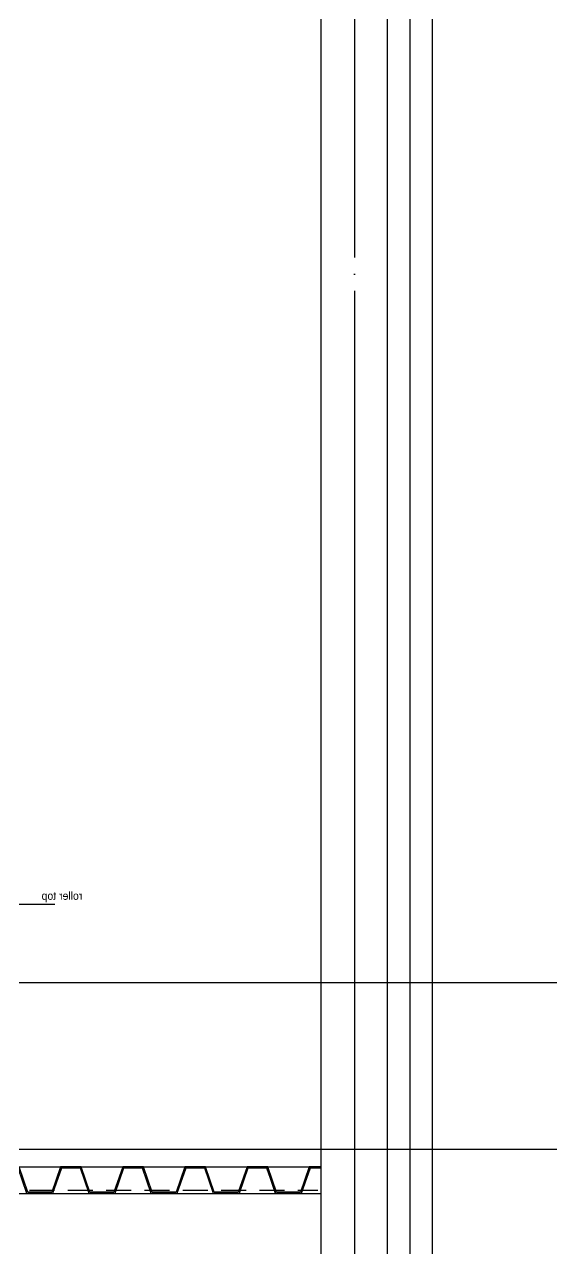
# Model space of a CAD drawing. Header units: millimetres. Extents: x 0 to 356400, y 0 to 68257.
# Drawn here: x 336453 to 338826, y 29341 to 34848 of the extents above; entities that cross this region are included whole.
import ezdxf

# ---------------------------------------------------------------- set-up
doc = ezdxf.new("R2010")
doc.units = ezdxf.units.MM
doc.header["$LTSCALE"] = 75
doc.linetypes.add('CEN', pattern=[62, 60, -1, 0, -1])
doc.linetypes.add('HID', pattern=[2.3, 1.5, -0.8])
for name, color, linetype in [('8', 8, 'Continuous'), ('A-CEN', 1, 'CEN'), ('A-SECT-DRBD', 4, 'Continuous'), ('FIN-4', 4, 'Continuous'), ('HID', 7, 'HID'), ('주단면도-1$0$A-FLOR-GW', 6, 'Continuous'), ('주단면도-1$0$A-ST-CONC', 2, 'Continuous')]:
    doc.layers.add(name, color=color, linetype=linetype)
doc.styles.add('S1', font='gulim.ttc', dxfattribs={"height": 15})
doc.styles.get("Standard").update_dxf_attribs({"font": 'arial.ttf'})

# ---------------------------------------------------------------- blocks, each defined once
blk = doc.blocks.new('G$CFADF2E56')
at = {"layer": '8'}
blk.add_line((2219.1, 1100, 0), (222.6, 1100, 0), dxfattribs=at)
at = {"layer": '8', "style": 'S1', "text_generation_flag": 4}
blk.add_text('roller top', height=36, rotation=180, dxfattribs=at).set_placement((2342.3, 1121.4, 0))
at = {"layer": '8', "text_generation_flag": 4, "flags": 1}
for tag, p, rotation in [('MATERIAL', (1084.5, 20321), 180), ('ENAME', (1084.5, 20323), 180), ('NAME', (1084.5, 20324), 180), ('SPEC', (1084.5, 20322), 180), ('NAME', (525.5, 20272), 270), ('ENAME', (526.5, 20272), 270), ('SPEC', (527.5, 20272), 270), ('MATERIAL', (528.5, 20272), 270), ('WEIGHT', (529.5, 20272), 270), ('PRICE', (530.5, 20272), 270), ('MAKER', (531.5, 20272), 270), ('REMARK', (532.5, 20272), 270), ('USER1', (533.5, 20272), 270), ('USER2', (534.5, 20272), 270), ('USER3', (535.5, 20272), 270), ('USER4', (536.5, 20272), 270), ('USER5', (537.5, 20272), 270), ('QTY', (538.5, 20272), 270), ('REMARK', (1084.5, 20317), 180), ('WEIGHT', (1084.5, 20320), 180), ('MAKER', (1084.5, 20318), 180), ('USER4', (1084.5, 20313), 180), ('PRICE', (1084.5, 20319), 180), ('USER1', (1084.5, 20316), 180), ('USER2', (1084.5, 20315), 180), ('USER3', (1084.5, 20314), 180), ('USER5', (1084.5, 20312), 180), ('QTY', (1084.5, 20311), 180), ('MATERIAL', (504.8, 20246), 180), ('REMARK', (504.8, 20242), 180), ('WEIGHT', (504.8, 20245), 180), ('ENAME', (504.8, 20248), 180), ('MAKER', (504.8, 20243), 180), ('USER1', (504.8, 20241), 180), ('USER2', (504.8, 20240), 180), ('USER3', (504.8, 20239), 180), ('USER4', (504.8, 20238), 180), ('USER5', (504.8, 20237), 180), ('NAME', (504.8, 20249), 180), ('PRICE', (504.8, 20244), 180), ('SPEC', (504.8, 20247), 180), ('QTY', (504.8, 20236), 180), ('MATERIAL', (1084.5, 19421), 180), ('REMARK', (1084.5, 19417), 180), ('WEIGHT', (1084.5, 19420), 180), ('ENAME', (1084.5, 19423), 180), ('MAKER', (1084.5, 19418), 180), ('USER4', (1084.5, 19413), 180), ('PRICE', (1084.5, 19419), 180), ('USER1', (1084.5, 19416), 180), ('USER2', (1084.5, 19415), 180), ('USER3', (1084.5, 19414), 180), ('USER5', (1084.5, 19412), 180), ('NAME', (1084.5, 19424), 180), ('SPEC', (1084.5, 19422), 180), ('QTY', (1084.5, 19411), 180), ('MATERIAL', (504.8, 19346), 180), ('REMARK', (504.8, 19342), 180), ('WEIGHT', (504.8, 19345), 180), ('ENAME', (504.8, 19348), 180), ('MAKER', (504.8, 19343), 180), ('USER1', (504.8, 19341), 180), ('USER2', (504.8, 19340), 180), ('USER3', (504.8, 19339), 180), ('USER4', (504.8, 19338), 180), ('USER5', (504.8, 19337), 180), ('NAME', (504.8, 19349), 180), ('PRICE', (504.8, 19344), 180), ('SPEC', (504.8, 19347), 180), ('QTY', (504.8, 19336), 180), ('NAME', (525.5, 19372), 270), ('ENAME', (526.5, 19372), 270), ('SPEC', (527.5, 19372), 270), ('MATERIAL', (528.5, 19372), 270), ('WEIGHT', (529.5, 19372), 270), ('PRICE', (530.5, 19372), 270), ('MAKER', (531.5, 19372), 270), ('REMARK', (532.5, 19372), 270), ('USER1', (533.5, 19372), 270), ('USER2', (534.5, 19372), 270), ('USER3', (535.5, 19372), 270), ('USER4', (536.5, 19372), 270), ('USER5', (537.5, 19372), 270), ('QTY', (538.5, 19372), 270), ('MATERIAL', (1084.5, 18521), 180), ('REMARK', (1084.5, 18517), 180), ('WEIGHT', (1084.5, 18520), 180), ('ENAME', (1084.5, 18523), 180), ('MAKER', (1084.5, 18518), 180), ('USER4', (1084.5, 18513), 180), ('PRICE', (1084.5, 18519), 180), ('USER1', (1084.5, 18516), 180), ('USER2', (1084.5, 18515), 180), ('USER3', (1084.5, 18514), 180), ('USER5', (1084.5, 18512), 180), ('NAME', (1084.5, 18524), 180), ('SPEC', (1084.5, 18522), 180), ('QTY', (1084.5, 18511), 180), ('NAME', (504.8, 18449), 180), ('NAME', (525.5, 18472), 270), ('ENAME', (526.5, 18472), 270), ('SPEC', (527.5, 18472), 270), ('MATERIAL', (528.5, 18472), 270), ('WEIGHT', (529.5, 18472), 270), ('PRICE', (530.5, 18472), 270), ('MAKER', (531.5, 18472), 270), ('REMARK', (532.5, 18472), 270), ('USER1', (533.5, 18472), 270), ('USER2', (534.5, 18472), 270), ('USER3', (535.5, 18472), 270), ('USER4', (536.5, 18472), 270), ('USER5', (537.5, 18472), 270), ('QTY', (538.5, 18472), 270), ('MATERIAL', (504.8, 18446), 180), ('REMARK', (504.8, 18442), 180), ('WEIGHT', (504.8, 18445), 180), ('ENAME', (504.8, 18448), 180), ('MAKER', (504.8, 18443), 180), ('USER1', (504.8, 18441), 180), ('USER2', (504.8, 18440), 180), ('USER3', (504.8, 18439), 180), ('USER4', (504.8, 18438), 180), ('USER5', (504.8, 18437), 180), ('PRICE', (504.8, 18444), 180), ('SPEC', (504.8, 18447), 180), ('QTY', (504.8, 18436), 180), ('ENAME', (1084.5, 17623), 180), ('NAME', (1084.5, 17624), 180), ('NAME', (525.5, 17572), 270), ('ENAME', (526.5, 17572), 270), ('SPEC', (527.5, 17572), 270), ('MATERIAL', (528.5, 17572), 270), ('WEIGHT', (529.5, 17572), 270), ('PRICE', (530.5, 17572), 270), ('MAKER', (531.5, 17572), 270), ('REMARK', (532.5, 17572), 270), ('USER1', (533.5, 17572), 270), ('USER2', (534.5, 17572), 270), ('USER3', (535.5, 17572), 270), ('USER4', (536.5, 17572), 270), ('USER5', (537.5, 17572), 270), ('QTY', (538.5, 17572), 270), ('MATERIAL', (1084.5, 17621), 180), ('REMARK', (1084.5, 17617), 180), ('WEIGHT', (1084.5, 17620), 180), ('MAKER', (1084.5, 17618), 180), ('USER4', (1084.5, 17613), 180), ('PRICE', (1084.5, 17619), 180), ('USER1', (1084.5, 17616), 180), ('USER2', (1084.5, 17615), 180), ('USER3', (1084.5, 17614), 180), ('USER5', (1084.5, 17612), 180), ('SPEC', (1084.5, 17622), 180), ('QTY', (1084.5, 17611), 180), ('MATERIAL', (504.8, 17546), 180), ('REMARK', (504.8, 17542), 180), ('WEIGHT', (504.8, 17545), 180), ('ENAME', (504.8, 17548), 180), ('MAKER', (504.8, 17543), 180), ('USER1', (504.8, 17541), 180), ('USER2', (504.8, 17540), 180), ('USER3', (504.8, 17539), 180), ('USER4', (504.8, 17538), 180), ('USER5', (504.8, 17537), 180), ('NAME', (504.8, 17549), 180), ('PRICE', (504.8, 17544), 180), ('SPEC', (504.8, 17547), 180), ('QTY', (504.8, 17536), 180), ('MATERIAL', (1084.5, 16721), 180), ('REMARK', (1084.5, 16717), 180), ('WEIGHT', (1084.5, 16720), 180), ('ENAME', (1084.5, 16723), 180), ('MAKER', (1084.5, 16718), 180), ('USER4', (1084.5, 16713), 180), ('PRICE', (1084.5, 16719), 180), ('USER1', (1084.5, 16716), 180), ('USER2', (1084.5, 16715), 180), ('USER3', (1084.5, 16714), 180), ('USER5', (1084.5, 16712), 180), ('NAME', (1084.5, 16724), 180), ('SPEC', (1084.5, 16722), 180), ('QTY', (1084.5, 16711), 180), ('MATERIAL', (504.8, 16646), 180), ('REMARK', (504.8, 16642), 180), ('WEIGHT', (504.8, 16645), 180), ('ENAME', (504.8, 16648), 180), ('MAKER', (504.8, 16643), 180), ('USER1', (504.8, 16641), 180), ('USER2', (504.8, 16640), 180), ('USER3', (504.8, 16639), 180), ('USER4', (504.8, 16638), 180), ('USER5', (504.8, 16637), 180), ('NAME', (504.8, 16649), 180), ('PRICE', (504.8, 16644), 180), ('SPEC', (504.8, 16647), 180), ('QTY', (504.8, 16636), 180), ('NAME', (525.5, 16672), 270), ('ENAME', (526.5, 16672), 270), ('SPEC', (527.5, 16672), 270), ('MATERIAL', (528.5, 16672), 270), ('WEIGHT', (529.5, 16672), 270), ('PRICE', (530.5, 16672), 270), ('MAKER', (531.5, 16672), 270), ('REMARK', (532.5, 16672), 270), ('USER1', (533.5, 16672), 270), ('USER2', (534.5, 16672), 270), ('USER3', (535.5, 16672), 270), ('USER4', (536.5, 16672), 270), ('USER5', (537.5, 16672), 270), ('QTY', (538.5, 16672), 270), ('MATERIAL', (1084.5, 15821), 180), ('REMARK', (1084.5, 15817), 180), ('WEIGHT', (1084.5, 15820), 180), ('ENAME', (1084.5, 15823), 180), ('MAKER', (1084.5, 15818), 180), ('USER4', (1084.5, 15813), 180), ('PRICE', (1084.5, 15819), 180), ('USER1', (1084.5, 15816), 180), ('USER2', (1084.5, 15815), 180), ('USER3', (1084.5, 15814), 180), ('USER5', (1084.5, 15812), 180), ('NAME', (1084.5, 15824), 180), ('SPEC', (1084.5, 15822), 180), ('QTY', (1084.5, 15811), 180), ('NAME', (525.5, 15772), 270), ('ENAME', (526.5, 15772), 270), ('SPEC', (527.5, 15772), 270), ('MATERIAL', (528.5, 15772), 270), ('WEIGHT', (529.5, 15772), 270), ('PRICE', (530.5, 15772), 270), ('MAKER', (531.5, 15772), 270), ('REMARK', (532.5, 15772), 270), ('USER1', (533.5, 15772), 270), ('USER2', (534.5, 15772), 270), ('USER3', (535.5, 15772), 270), ('USER4', (536.5, 15772), 270), ('USER5', (537.5, 15772), 270), ('QTY', (538.5, 15772), 270), ('MATERIAL', (504.8, 15746), 180), ('REMARK', (504.8, 15742), 180), ('WEIGHT', (504.8, 15745), 180), ('ENAME', (504.8, 15748), 180), ('MAKER', (504.8, 15743), 180), ('USER1', (504.8, 15741), 180), ('USER2', (504.8, 15740), 180), ('USER3', (504.8, 15739), 180), ('USER4', (504.8, 15738), 180), ('USER5', (504.8, 15737), 180), ('NAME', (504.8, 15749), 180), ('PRICE', (504.8, 15744), 180), ('SPEC', (504.8, 15747), 180), ('QTY', (504.8, 15736), 180), ('NAME', (1084.5, 14924), 180), ('NAME', (525.5, 14872), 270), ('ENAME', (526.5, 14872), 270), ('SPEC', (527.5, 14872), 270), ('MATERIAL', (528.5, 14872), 270), ('WEIGHT', (529.5, 14872), 270), ('PRICE', (530.5, 14872), 270), ('MAKER', (531.5, 14872), 270), ('REMARK', (532.5, 14872), 270), ('USER1', (533.5, 14872), 270), ('USER2', (534.5, 14872), 270), ('USER3', (535.5, 14872), 270), ('USER4', (536.5, 14872), 270), ('USER5', (537.5, 14872), 270), ('QTY', (538.5, 14872), 270), ('MATERIAL', (1084.5, 14921), 180), ('REMARK', (1084.5, 14917), 180), ('WEIGHT', (1084.5, 14920), 180), ('ENAME', (1084.5, 14923), 180), ('MAKER', (1084.5, 14918), 180), ('USER4', (1084.5, 14913), 180), ('PRICE', (1084.5, 14919), 180), ('USER1', (1084.5, 14916), 180), ('USER2', (1084.5, 14915), 180), ('USER3', (1084.5, 14914), 180), ('USER5', (1084.5, 14912), 180), ('SPEC', (1084.5, 14922), 180), ('QTY', (1084.5, 14911), 180), ('MATERIAL', (504.8, 14846), 180), ('REMARK', (504.8, 14842), 180), ('WEIGHT', (504.8, 14845), 180), ('ENAME', (504.8, 14848), 180), ('MAKER', (504.8, 14843), 180), ('USER1', (504.8, 14841), 180), ('USER2', (504.8, 14840), 180), ('USER3', (504.8, 14839), 180), ('USER4', (504.8, 14838), 180), ('USER5', (504.8, 14837), 180), ('NAME', (504.8, 14849), 180), ('PRICE', (504.8, 14844), 180), ('SPEC', (504.8, 14847), 180), ('QTY', (504.8, 14836), 180), ('MATERIAL', (1084.5, 14021), 180), ('REMARK', (1084.5, 14017), 180), ('WEIGHT', (1084.5, 14020), 180), ('ENAME', (1084.5, 14023), 180), ('MAKER', (1084.5, 14018), 180), ('USER4', (1084.5, 14013), 180), ('PRICE', (1084.5, 14019), 180), ('USER1', (1084.5, 14016), 180), ('USER2', (1084.5, 14015), 180), ('USER3', (1084.5, 14014), 180), ('USER5', (1084.5, 14012), 180), ('NAME', (1084.5, 14024), 180), ('SPEC', (1084.5, 14022), 180), ('QTY', (1084.5, 14011), 180), ('MATERIAL', (504.8, 13946), 180), ('REMARK', (504.8, 13942), 180), ('WEIGHT', (504.8, 13945), 180), ('ENAME', (504.8, 13948), 180), ('MAKER', (504.8, 13943), 180), ('USER1', (504.8, 13941), 180), ('USER2', (504.8, 13940), 180), ('USER3', (504.8, 13939), 180), ('USER4', (504.8, 13938), 180), ('USER5', (504.8, 13937), 180), ('NAME', (504.8, 13949), 180), ('PRICE', (504.8, 13944), 180), ('SPEC', (504.8, 13947), 180), ('QTY', (504.8, 13936), 180), ('NAME', (525.5, 13972), 270), ('ENAME', (526.5, 13972), 270), ('SPEC', (527.5, 13972), 270), ('MATERIAL', (528.5, 13972), 270), ('WEIGHT', (529.5, 13972), 270), ('PRICE', (530.5, 13972), 270), ('MAKER', (531.5, 13972), 270), ('REMARK', (532.5, 13972), 270), ('USER1', (533.5, 13972), 270), ('USER2', (534.5, 13972), 270), ('USER3', (535.5, 13972), 270), ('USER4', (536.5, 13972), 270), ('USER5', (537.5, 13972), 270), ('QTY', (538.5, 13972), 270), ('MATERIAL', (1084.5, 12321), 180), ('REMARK', (1084.5, 12317), 180), ('WEIGHT', (1084.5, 12320), 180), ('ENAME', (1084.5, 12323), 180), ('MAKER', (1084.5, 12318), 180), ('USER4', (1084.5, 12313), 180), ('PRICE', (1084.5, 12319), 180), ('USER1', (1084.5, 12316), 180), ('USER2', (1084.5, 12315), 180), ('USER3', (1084.5, 12314), 180), ('USER5', (1084.5, 12312), 180), ('NAME', (1084.5, 12324), 180), ('SPEC', (1084.5, 12322), 180), ('QTY', (1084.5, 12311), 180), ('MATERIAL', (504.8, 12246), 180), ('REMARK', (504.8, 12242), 180), ('WEIGHT', (504.8, 12245), 180), ('ENAME', (504.8, 12248), 180), ('MAKER', (504.8, 12243), 180), ('USER1', (504.8, 12241), 180), ('USER2', (504.8, 12240), 180), ('USER3', (504.8, 12239), 180), ('USER4', (504.8, 12238), 180), ('USER5', (504.8, 12237), 180), ('NAME', (504.8, 12249), 180), ('PRICE', (504.8, 12244), 180), ('SPEC', (504.8, 12247), 180), ('QTY', (504.8, 12236), 180), ('NAME', (525.5, 12272), 270), ('ENAME', (526.5, 12272), 270), ('SPEC', (527.5, 12272), 270), ('MATERIAL', (528.5, 12272), 270), ('WEIGHT', (529.5, 12272), 270), ('PRICE', (530.5, 12272), 270), ('MAKER', (531.5, 12272), 270), ('REMARK', (532.5, 12272), 270), ('USER1', (533.5, 12272), 270), ('USER2', (534.5, 12272), 270), ('USER3', (535.5, 12272), 270), ('USER4', (536.5, 12272), 270), ('USER5', (537.5, 12272), 270), ('QTY', (538.5, 12272), 270), ('MATERIAL', (1084.5, 10621), 180), ('REMARK', (1084.5, 10617), 180), ('WEIGHT', (1084.5, 10620), 180), ('ENAME', (1084.5, 10623), 180), ('MAKER', (1084.5, 10618), 180), ('USER4', (1084.5, 10613), 180), ('PRICE', (1084.5, 10619), 180), ('USER1', (1084.5, 10616), 180), ('USER2', (1084.5, 10615), 180), ('USER3', (1084.5, 10614), 180), ('USER5', (1084.5, 10612), 180), ('NAME', (1084.5, 10624), 180), ('SPEC', (1084.5, 10622), 180), ('QTY', (1084.5, 10611), 180), ('MATERIAL', (504.8, 10546), 180), ('REMARK', (504.8, 10542), 180), ('WEIGHT', (504.8, 10545), 180), ('ENAME', (504.8, 10548), 180), ('MAKER', (504.8, 10543), 180), ('USER1', (504.8, 10541), 180), ('USER2', (504.8, 10540), 180), ('USER3', (504.8, 10539), 180), ('USER4', (504.8, 10538), 180), ('USER5', (504.8, 10537), 180), ('NAME', (504.8, 10549), 180), ('PRICE', (504.8, 10544), 180), ('SPEC', (504.8, 10547), 180), ('QTY', (504.8, 10536), 180), ('NAME', (525.5, 10572), 270), ('ENAME', (526.5, 10572), 270), ('SPEC', (527.5, 10572), 270), ('MATERIAL', (528.5, 10572), 270), ('WEIGHT', (529.5, 10572), 270), ('PRICE', (530.5, 10572), 270), ('MAKER', (531.5, 10572), 270), ('REMARK', (532.5, 10572), 270), ('USER1', (533.5, 10572), 270), ('USER2', (534.5, 10572), 270), ('USER3', (535.5, 10572), 270), ('USER4', (536.5, 10572), 270), ('USER5', (537.5, 10572), 270), ('QTY', (538.5, 10572), 270), ('ENAME', (1084.5, 8923), 180), ('NAME', (1084.5, 8924), 180), ('SPEC', (1084.5, 8922), 180), ('NAME', (525.5, 8872), 270), ('ENAME', (526.5, 8872), 270), ('SPEC', (527.5, 8872), 270), ('MATERIAL', (528.5, 8872), 270), ('WEIGHT', (529.5, 8872), 270), ('PRICE', (530.5, 8872), 270), ('MAKER', (531.5, 8872), 270), ('REMARK', (532.5, 8872), 270), ('USER1', (533.5, 8872), 270), ('USER2', (534.5, 8872), 270), ('USER3', (535.5, 8872), 270), ('USER4', (536.5, 8872), 270), ('USER5', (537.5, 8872), 270), ('QTY', (538.5, 8872), 270), ('MATERIAL', (1084.5, 8921), 180), ('REMARK', (1084.5, 8917), 180), ('WEIGHT', (1084.5, 8920), 180), ('MAKER', (1084.5, 8918), 180), ('USER4', (1084.5, 8913), 180), ('PRICE', (1084.5, 8919), 180), ('USER1', (1084.5, 8916), 180), ('USER2', (1084.5, 8915), 180), ('USER3', (1084.5, 8914), 180), ('USER5', (1084.5, 8912), 180), ('QTY', (1084.5, 8911), 180), ('MATERIAL', (504.8, 8846), 180), ('REMARK', (504.8, 8842), 180), ('WEIGHT', (504.8, 8845), 180), ('ENAME', (504.8, 8848), 180), ('MAKER', (504.8, 8843), 180), ('USER1', (504.8, 8841), 180), ('USER2', (504.8, 8840), 180), ('USER3', (504.8, 8839), 180), ('USER4', (504.8, 8838), 180), ('USER5', (504.8, 8837), 180), ('NAME', (504.8, 8849), 180), ('PRICE', (504.8, 8844), 180), ('SPEC', (504.8, 8847), 180), ('QTY', (504.8, 8836), 180), ('MATERIAL', (1084.5, 7221), 180), ('REMARK', (1084.5, 7217), 180), ('WEIGHT', (1084.5, 7220), 180), ('ENAME', (1084.5, 7223), 180), ('MAKER', (1084.5, 7218), 180), ('PRICE', (1084.5, 7219), 180), ('USER1', (1084.5, 7216), 180), ('USER2', (1084.5, 7215), 180), ('USER3', (1084.5, 7214), 180), ('NAME', (1084.5, 7224), 180), ('SPEC', (1084.5, 7222), 180), ('NAME', (525.5, 7172), 270), ('ENAME', (526.5, 7172), 270), ('SPEC', (527.5, 7172), 270), ('MATERIAL', (528.5, 7172), 270), ('WEIGHT', (529.5, 7172), 270), ('PRICE', (530.5, 7172), 270), ('MAKER', (531.5, 7172), 270), ('REMARK', (532.5, 7172), 270), ('USER1', (533.5, 7172), 270), ('USER2', (534.5, 7172), 270), ('USER3', (535.5, 7172), 270), ('USER4', (536.5, 7172), 270), ('USER5', (537.5, 7172), 270), ('QTY', (538.5, 7172), 270), ('USER4', (1084.5, 7213), 180), ('USER5', (1084.5, 7212), 180), ('QTY', (1084.5, 7211), 180), ('MATERIAL', (504.8, 7146), 180), ('REMARK', (504.8, 7142), 180), ('WEIGHT', (504.8, 7145), 180), ('ENAME', (504.8, 7148), 180), ('MAKER', (504.8, 7143), 180), ('USER1', (504.8, 7141), 180), ('USER2', (504.8, 7140), 180), ('USER3', (504.8, 7139), 180), ('USER4', (504.8, 7138), 180), ('USER5', (504.8, 7137), 180), ('NAME', (504.8, 7149), 180), ('PRICE', (504.8, 7144), 180), ('SPEC', (504.8, 7147), 180), ('QTY', (504.8, 7136), 180), ('MATERIAL', (1084.5, 5521), 180), ('REMARK', (1084.5, 5517), 180), ('WEIGHT', (1084.5, 5520), 180), ('ENAME', (1084.5, 5523), 180), ('MAKER', (1084.5, 5518), 180), ('USER4', (1084.5, 5513), 180), ('PRICE', (1084.5, 5519), 180), ('USER1', (1084.5, 5516), 180), ('USER2', (1084.5, 5515), 180), ('USER3', (1084.5, 5514), 180), ('USER5', (1084.5, 5512), 180), ('NAME', (1084.5, 5524), 180), ('SPEC', (1084.5, 5522), 180), ('QTY', (1084.5, 5511), 180), ('NAME', (525.5, 5472), 270), ('ENAME', (526.5, 5472), 270), ('SPEC', (527.5, 5472), 270), ('MATERIAL', (528.5, 5472), 270), ('WEIGHT', (529.5, 5472), 270), ('PRICE', (530.5, 5472), 270), ('MAKER', (531.5, 5472), 270), ('REMARK', (532.5, 5472), 270), ('USER1', (533.5, 5472), 270), ('USER2', (534.5, 5472), 270), ('USER3', (535.5, 5472), 270), ('USER4', (536.5, 5472), 270), ('USER5', (537.5, 5472), 270), ('QTY', (538.5, 5472), 270), ('MATERIAL', (504.8, 5446), 180), ('REMARK', (504.8, 5442), 180), ('WEIGHT', (504.8, 5445), 180), ('ENAME', (504.8, 5448), 180), ('MAKER', (504.8, 5443), 180), ('USER1', (504.8, 5441), 180), ('USER2', (504.8, 5440), 180), ('USER3', (504.8, 5439), 180), ('USER4', (504.8, 5438), 180), ('USER5', (504.8, 5437), 180), ('NAME', (504.8, 5449), 180), ('PRICE', (504.8, 5444), 180), ('SPEC', (504.8, 5447), 180), ('QTY', (504.8, 5436), 180), ('MATERIAL', (1084.5, 3821), 180), ('REMARK', (1084.5, 3817), 180), ('WEIGHT', (1084.5, 3820), 180), ('ENAME', (1084.5, 3823), 180), ('MAKER', (1084.5, 3818), 180), ('USER4', (1084.5, 3813), 180), ('PRICE', (1084.5, 3819), 180), ('USER1', (1084.5, 3816), 180), ('USER2', (1084.5, 3815), 180), ('USER3', (1084.5, 3814), 180), ('USER5', (1084.5, 3812), 180), ('NAME', (1084.5, 3824), 180), ('SPEC', (1084.5, 3822), 180), ('QTY', (1084.5, 3811), 180), ('MATERIAL', (504.8, 3746), 180), ('WEIGHT', (504.8, 3745), 180), ('ENAME', (504.8, 3748), 180), ('NAME', (504.8, 3749), 180), ('SPEC', (504.8, 3747), 180), ('NAME', (525.5, 3772), 270), ('ENAME', (526.5, 3772), 270), ('SPEC', (527.5, 3772), 270), ('MATERIAL', (528.5, 3772), 270), ('WEIGHT', (529.5, 3772), 270), ('PRICE', (530.5, 3772), 270), ('MAKER', (531.5, 3772), 270), ('REMARK', (532.5, 3772), 270), ('USER1', (533.5, 3772), 270), ('USER2', (534.5, 3772), 270), ('USER3', (535.5, 3772), 270), ('USER4', (536.5, 3772), 270), ('USER5', (537.5, 3772), 270), ('QTY', (538.5, 3772), 270), ('REMARK', (504.8, 3742), 180), ('MAKER', (504.8, 3743), 180), ('USER1', (504.8, 3741), 180), ('USER2', (504.8, 3740), 180), ('USER3', (504.8, 3739), 180), ('USER4', (504.8, 3738), 180), ('USER5', (504.8, 3737), 180), ('PRICE', (504.8, 3744), 180), ('QTY', (504.8, 3736), 180), ('MATERIAL', (1084.5, 2121), 180), ('REMARK', (1084.5, 2117), 180), ('WEIGHT', (1084.5, 2120), 180), ('ENAME', (1084.5, 2123), 180), ('MAKER', (1084.5, 2118), 180), ('USER4', (1084.5, 2113), 180), ('PRICE', (1084.5, 2119), 180), ('USER1', (1084.5, 2116), 180), ('USER2', (1084.5, 2115), 180), ('USER3', (1084.5, 2114), 180), ('USER5', (1084.5, 2112), 180), ('NAME', (1084.5, 2124), 180), ('SPEC', (1084.5, 2122), 180), ('QTY', (1084.5, 2111), 180), ('MATERIAL', (504.8, 2046), 180), ('REMARK', (504.8, 2042), 180), ('WEIGHT', (504.8, 2045), 180), ('ENAME', (504.8, 2048), 180), ('MAKER', (504.8, 2043), 180), ('USER1', (504.8, 2041), 180), ('USER2', (504.8, 2040), 180), ('USER3', (504.8, 2039), 180), ('USER4', (504.8, 2038), 180), ('NAME', (504.8, 2049), 180), ('PRICE', (504.8, 2044), 180), ('SPEC', (504.8, 2047), 180), ('NAME', (525.5, 2072), 270), ('ENAME', (526.5, 2072), 270), ('SPEC', (527.5, 2072), 270), ('MATERIAL', (528.5, 2072), 270), ('WEIGHT', (529.5, 2072), 270), ('PRICE', (530.5, 2072), 270), ('MAKER', (531.5, 2072), 270), ('REMARK', (532.5, 2072), 270), ('USER1', (533.5, 2072), 270), ('USER2', (534.5, 2072), 270), ('USER3', (535.5, 2072), 270), ('USER4', (536.5, 2072), 270), ('USER5', (537.5, 2072), 270), ('QTY', (538.5, 2072), 270), ('USER5', (504.8, 2037), 180), ('QTY', (504.8, 2036), 180), ('MATERIAL', (1084.5, 421), 180), ('REMARK', (1084.5, 417), 180), ('WEIGHT', (1084.5, 420), 180), ('ENAME', (1084.5, 423), 180), ('MAKER', (1084.5, 418), 180), ('USER4', (1084.5, 413), 180), ('PRICE', (1084.5, 419), 180), ('USER1', (1084.5, 416), 180), ('USER2', (1084.5, 415), 180), ('USER3', (1084.5, 414), 180), ('USER5', (1084.5, 412), 180), ('NAME', (1084.5, 424), 180), ('SPEC', (1084.5, 422), 180), ('QTY', (1084.5, 411), 180), ('MATERIAL', (504.8, 346), 180), ('REMARK', (504.8, 342), 180), ('WEIGHT', (504.8, 345), 180), ('ENAME', (504.8, 348), 180), ('MAKER', (504.8, 343), 180), ('USER1', (504.8, 341), 180), ('USER2', (504.8, 340), 180), ('USER3', (504.8, 339), 180), ('USER4', (504.8, 338), 180), ('USER5', (504.8, 337), 180), ('NAME', (504.8, 349), 180), ('PRICE', (504.8, 344), 180), ('SPEC', (504.8, 347), 180), ('QTY', (504.8, 336), 180), ('NAME', (525.5, 372), 270), ('ENAME', (526.5, 372), 270), ('SPEC', (527.5, 372), 270), ('MATERIAL', (528.5, 372), 270), ('WEIGHT', (529.5, 372), 270), ('PRICE', (530.5, 372), 270), ('MAKER', (531.5, 372), 270), ('REMARK', (532.5, 372), 270), ('USER1', (533.5, 372), 270), ('USER2', (534.5, 372), 270), ('USER3', (535.5, 372), 270), ('USER4', (536.5, 372), 270), ('USER5', (537.5, 372), 270), ('QTY', (538.5, 372), 270)]:
    blk.add_attdef(tag, p, '', height=0.25, rotation=rotation, dxfattribs=at)
at = {"layer": '8', "flags": 1}
for tag, p in [('WEIGHT', (1830.8, 20245)), ('NAME', (1830.8, 20249)), ('ENAME', (1830.8, 20248)), ('SPEC', (1830.8, 20247)), ('MATERIAL', (1830.8, 20246)), ('PRICE', (1830.8, 20244)), ('MAKER', (1830.8, 20243)), ('REMARK', (1830.8, 20242)), ('USER1', (1830.8, 20241)), ('USER2', (1830.8, 20240)), ('USER3', (1830.8, 20239)), ('USER4', (1830.8, 20238)), ('USER5', (1830.8, 20237)), ('QTY', (1830.8, 20236)), ('WEIGHT', (1830.8, 19345)), ('NAME', (1830.8, 19349)), ('ENAME', (1830.8, 19348)), ('SPEC', (1830.8, 19347)), ('MATERIAL', (1830.8, 19346)), ('PRICE', (1830.8, 19344)), ('MAKER', (1830.8, 19343)), ('REMARK', (1830.8, 19342)), ('USER1', (1830.8, 19341)), ('USER2', (1830.8, 19340)), ('USER3', (1830.8, 19339)), ('USER4', (1830.8, 19338)), ('USER5', (1830.8, 19337)), ('QTY', (1830.8, 19336)), ('NAME', (1830.8, 18449)), ('WEIGHT', (1830.8, 18445)), ('ENAME', (1830.8, 18448)), ('SPEC', (1830.8, 18447)), ('MATERIAL', (1830.8, 18446)), ('PRICE', (1830.8, 18444)), ('MAKER', (1830.8, 18443)), ('REMARK', (1830.8, 18442)), ('USER1', (1830.8, 18441)), ('USER2', (1830.8, 18440)), ('USER3', (1830.8, 18439)), ('USER4', (1830.8, 18438)), ('USER5', (1830.8, 18437)), ('QTY', (1830.8, 18436)), ('WEIGHT', (1830.8, 17545)), ('NAME', (1830.8, 17549)), ('ENAME', (1830.8, 17548)), ('SPEC', (1830.8, 17547)), ('MATERIAL', (1830.8, 17546)), ('PRICE', (1830.8, 17544)), ('MAKER', (1830.8, 17543)), ('REMARK', (1830.8, 17542)), ('USER1', (1830.8, 17541)), ('USER2', (1830.8, 17540)), ('USER3', (1830.8, 17539)), ('USER4', (1830.8, 17538)), ('USER5', (1830.8, 17537)), ('QTY', (1830.8, 17536)), ('WEIGHT', (1830.8, 16645)), ('NAME', (1830.8, 16649)), ('ENAME', (1830.8, 16648)), ('SPEC', (1830.8, 16647)), ('MATERIAL', (1830.8, 16646)), ('PRICE', (1830.8, 16644)), ('MAKER', (1830.8, 16643)), ('REMARK', (1830.8, 16642)), ('USER1', (1830.8, 16641)), ('USER2', (1830.8, 16640)), ('USER3', (1830.8, 16639)), ('USER4', (1830.8, 16638)), ('USER5', (1830.8, 16637)), ('QTY', (1830.8, 16636)), ('WEIGHT', (1830.8, 15745)), ('NAME', (1830.8, 15749)), ('ENAME', (1830.8, 15748)), ('SPEC', (1830.8, 15747)), ('MATERIAL', (1830.8, 15746)), ('PRICE', (1830.8, 15744)), ('MAKER', (1830.8, 15743)), ('REMARK', (1830.8, 15742)), ('USER1', (1830.8, 15741)), ('USER2', (1830.8, 15740)), ('USER3', (1830.8, 15739)), ('USER4', (1830.8, 15738)), ('USER5', (1830.8, 15737)), ('QTY', (1830.8, 15736)), ('WEIGHT', (1830.8, 14845)), ('NAME', (1830.8, 14849)), ('ENAME', (1830.8, 14848)), ('SPEC', (1830.8, 14847)), ('MATERIAL', (1830.8, 14846)), ('PRICE', (1830.8, 14844)), ('MAKER', (1830.8, 14843)), ('REMARK', (1830.8, 14842)), ('USER1', (1830.8, 14841)), ('USER2', (1830.8, 14840)), ('USER3', (1830.8, 14839)), ('USER4', (1830.8, 14838)), ('USER5', (1830.8, 14837)), ('QTY', (1830.8, 14836)), ('WEIGHT', (1830.8, 13945)), ('NAME', (1830.8, 13949)), ('ENAME', (1830.8, 13948)), ('SPEC', (1830.8, 13947)), ('MATERIAL', (1830.8, 13946)), ('PRICE', (1830.8, 13944)), ('MAKER', (1830.8, 13943)), ('REMARK', (1830.8, 13942)), ('USER1', (1830.8, 13941)), ('USER2', (1830.8, 13940)), ('USER3', (1830.8, 13939)), ('USER4', (1830.8, 13938)), ('USER5', (1830.8, 13937)), ('QTY', (1830.8, 13936)), ('WEIGHT', (1830.8, 12245)), ('NAME', (1830.8, 12249)), ('ENAME', (1830.8, 12248)), ('SPEC', (1830.8, 12247)), ('MATERIAL', (1830.8, 12246)), ('PRICE', (1830.8, 12244)), ('MAKER', (1830.8, 12243)), ('REMARK', (1830.8, 12242)), ('USER1', (1830.8, 12241)), ('USER2', (1830.8, 12240)), ('USER3', (1830.8, 12239)), ('USER4', (1830.8, 12238)), ('USER5', (1830.8, 12237)), ('QTY', (1830.8, 12236)), ('WEIGHT', (1830.8, 10545)), ('NAME', (1830.8, 10549)), ('ENAME', (1830.8, 10548)), ('SPEC', (1830.8, 10547)), ('MATERIAL', (1830.8, 10546)), ('PRICE', (1830.8, 10544)), ('MAKER', (1830.8, 10543)), ('REMARK', (1830.8, 10542)), ('USER1', (1830.8, 10541)), ('USER2', (1830.8, 10540)), ('USER3', (1830.8, 10539)), ('USER4', (1830.8, 10538)), ('USER5', (1830.8, 10537)), ('QTY', (1830.8, 10536)), ('WEIGHT', (1830.8, 8845)), ('NAME', (1830.8, 8849)), ('ENAME', (1830.8, 8848)), ('SPEC', (1830.8, 8847)), ('MATERIAL', (1830.8, 8846)), ('PRICE', (1830.8, 8844)), ('MAKER', (1830.8, 8843)), ('REMARK', (1830.8, 8842)), ('USER1', (1830.8, 8841)), ('USER2', (1830.8, 8840)), ('USER3', (1830.8, 8839)), ('USER4', (1830.8, 8838)), ('USER5', (1830.8, 8837)), ('QTY', (1830.8, 8836)), ('WEIGHT', (1830.8, 7145)), ('NAME', (1830.8, 7149)), ('ENAME', (1830.8, 7148)), ('SPEC', (1830.8, 7147)), ('MATERIAL', (1830.8, 7146)), ('PRICE', (1830.8, 7144)), ('MAKER', (1830.8, 7143)), ('REMARK', (1830.8, 7142)), ('USER1', (1830.8, 7141)), ('USER2', (1830.8, 7140)), ('USER3', (1830.8, 7139)), ('USER4', (1830.8, 7138)), ('USER5', (1830.8, 7137)), ('QTY', (1830.8, 7136)), ('WEIGHT', (1830.8, 5445)), ('NAME', (1830.8, 5449)), ('ENAME', (1830.8, 5448)), ('SPEC', (1830.8, 5447)), ('MATERIAL', (1830.8, 5446)), ('PRICE', (1830.8, 5444)), ('MAKER', (1830.8, 5443)), ('REMARK', (1830.8, 5442)), ('USER1', (1830.8, 5441)), ('USER2', (1830.8, 5440)), ('USER3', (1830.8, 5439)), ('USER4', (1830.8, 5438)), ('USER5', (1830.8, 5437)), ('QTY', (1830.8, 5436)), ('WEIGHT', (1830.8, 3745)), ('NAME', (1830.8, 3749)), ('ENAME', (1830.8, 3748)), ('SPEC', (1830.8, 3747)), ('MATERIAL', (1830.8, 3746)), ('PRICE', (1830.8, 3744)), ('MAKER', (1830.8, 3743)), ('REMARK', (1830.8, 3742)), ('USER1', (1830.8, 3741)), ('USER2', (1830.8, 3740)), ('USER3', (1830.8, 3739)), ('USER4', (1830.8, 3738)), ('USER5', (1830.8, 3737)), ('QTY', (1830.8, 3736)), ('WEIGHT', (1830.8, 2045)), ('NAME', (1830.8, 2049)), ('ENAME', (1830.8, 2048)), ('SPEC', (1830.8, 2047)), ('MATERIAL', (1830.8, 2046)), ('PRICE', (1830.8, 2044)), ('MAKER', (1830.8, 2043)), ('REMARK', (1830.8, 2042)), ('USER1', (1830.8, 2041)), ('USER2', (1830.8, 2040)), ('USER3', (1830.8, 2039)), ('USER4', (1830.8, 2038)), ('USER5', (1830.8, 2037)), ('QTY', (1830.8, 2036)), ('WEIGHT', (1830.8, 345)), ('NAME', (1830.8, 349)), ('ENAME', (1830.8, 348)), ('SPEC', (1830.8, 347)), ('MATERIAL', (1830.8, 346)), ('PRICE', (1830.8, 344)), ('MAKER', (1830.8, 343)), ('REMARK', (1830.8, 342)), ('USER1', (1830.8, 341)), ('USER2', (1830.8, 340)), ('USER3', (1830.8, 339)), ('USER4', (1830.8, 338)), ('USER5', (1830.8, 337)), ('QTY', (1830.8, 336))]:
    blk.add_attdef(tag, p, '', height=0.25, dxfattribs=at)

msp = doc.modelspace()

# ---------------------------------------------------------------- linework, layer by layer
at = {"layer": 'A-CEN'}
for p, q in [((337938.3, 56900), (337938.3, 8250)), ((325175, 30538.6), (343075, 30538.6)), ((325175, 29788.6), (343075, 29788.6))]:
    msp.add_line(p, q, dxfattribs=at)
at = {"layer": 'A-SECT-DRBD'}
for points in [[(337703.8, 29601.3), (337699.4, 29588.6), (337584, 29588.6), (337544.5, 29703.3), (337458.8, 29703.3), (337419.3, 29588.6), (337303.9, 29588.6), (337264.5, 29703.3), (337178.8, 29703.3), (337139.3, 29588.6), (337023.9, 29588.6), (336984.5, 29703.3), (336898.8, 29703.3), (336859.4, 29588.6), (336744, 29588.6), (336704.5, 29703.3), (336618.8, 29703.3), (336579.4, 29588.6), (336464, 29588.6), (336424.5, 29703.3)], [(337703.8, 29617.8), (337695.6, 29594), (337587.8, 29594), (337548.3, 29708.6), (337455, 29708.6), (337415.5, 29594), (337307.7, 29594), (337268.3, 29708.6), (337175, 29708.6), (337135.5, 29594), (337027.7, 29594), (336988.3, 29708.6), (336895, 29708.6), (336855.6, 29594), (336747.8, 29594), (336708.3, 29708.6), (336615, 29708.6), (336575.6, 29594), (336467.8, 29594), (336428.3, 29708.6)], [(337788.3, 29708.6), (337735, 29708.6), (337695.5, 29594), (337587.7, 29594), (337548.3, 29708.6)], [(337788.3, 29703.3), (337738.8, 29703.3), (337699.3, 29588.6), (337583.9, 29588.6), (337548.3, 29692.2)]]:
    msp.add_lwpolyline(points, dxfattribs=at)
at = {"layer": 'FIN-4'}
for p, q in [((334338.8, 29788.6), (337788.3, 29788.6)), ((334338.8, 29708.6), (337788.3, 29708.6))]:
    msp.add_line(p, q, dxfattribs=at)
at = {"layer": 'HID', "color": 8}
msp.add_line((333888.3, 29603.6), (337773.3, 29603.6), dxfattribs=at)
at = {"layer": '주단면도-1$0$A-FLOR-GW'}
for p, q in [((338188.3, 55088.6), (338188.3, 25838.6)), ((338288.3, 55088.6), (338288.3, 25838.6))]:
    msp.add_line(p, q, dxfattribs=at)
at = {"layer": '주단면도-1$0$A-ST-CONC'}
for p, q in [((338088.3, 23788.6), (338088.3, 55068.6)), ((337788.3, 24788.6), (337788.3, 50238.6)), ((332038.3, 29588.6), (337788.3, 29588.6))]:
    msp.add_line(p, q, dxfattribs=at)

# ---------------------------------------------------------------- block references
msp.add_blockref('G$CFADF2E56', (334370.9, 29788.6, 0))

doc.saveas('drawing.dxf')
